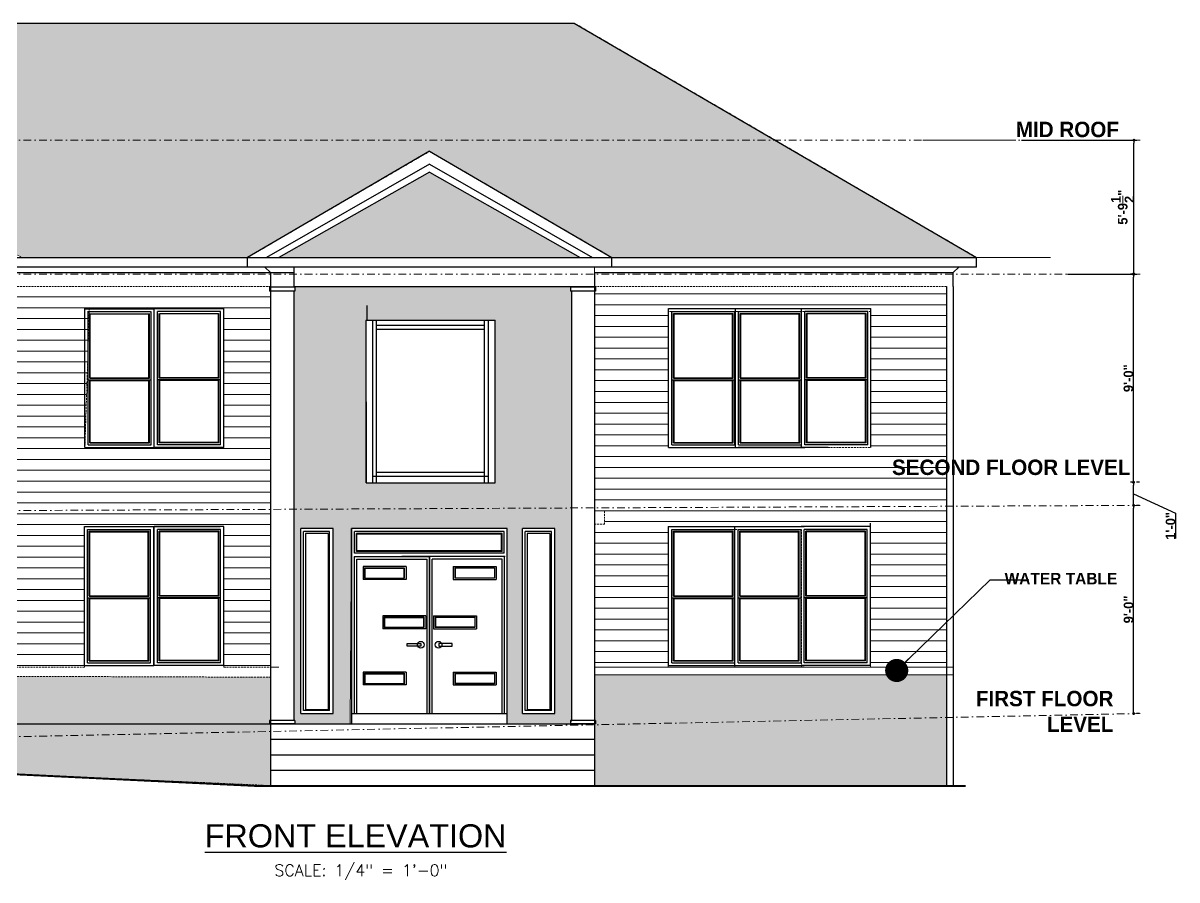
# Model space of a CAD drawing. Extents: x 4834 to 12794, y 1436 to 32221.
# Drawn here: x 7674 to 8272, y 2718 to 3163 of the extents above; entities that cross this region are included whole.
import ezdxf

# ---------------------------------------------------------------- set-up
doc = ezdxf.new("R2010")
doc.units = 0
doc.header["$LTSCALE"] = 8
doc.header["$MEASUREMENT"] = 0
for name, pattern in [('DASHDOT', [1, 0.5, -0.25, 0, -0.25]), ('HIDDEN', [0.375, 0.25, -0.125]), ('HIDDEN2', [0.1875, 0.125, -0.0625])]:
    doc.linetypes.add(name, pattern=pattern)
doc.layers.get('0').update_dxf_attribs({"lineweight": 9})
doc.layers.get('DefPoints').update_dxf_attribs({"color": 17})
for name, color, linetype in [('A-WALLS.', 7, 'Continuous'), ('WALLELEV1-2', 7, 'Continuous'), ('WINDOWS', 2, 'Continuous')]:
    doc.layers.add(name, color=color, linetype=linetype)
for name, color, linetype, lineweight in [('DIM', 8, 'Continuous', 5), ('DIMENSION', 9, 'Continuous', 9), ('hatch', 8, 'Continuous', 13), ('pillar', 254, 'Continuous', 25), ('railing', 23, 'Continuous', 15)]:
    doc.layers.add(name, color=color, linetype=linetype, lineweight=lineweight)
doc.layers.add('ELEVATION', color=7, linetype='Continuous', lineweight=25, true_color=0xdda54b)
doc.layers.add('level', color=7, linetype='HIDDEN', lineweight=15, true_color=0x987172)
doc.layers.add('FT-Text', color=7, linetype='Continuous', true_color=0x4f4527)
doc.layers.add('No Plot', color=33, linetype='HIDDEN2', lineweight=18, plot=False)
doc.styles.add('1-4TXT', font='cityb___.ttf', dxfattribs={"height": 5})
doc.styles.add('DIM60', font='romans.shx', dxfattribs={"height": 6})
doc.styles.add('TITLE', font='arial.ttf', dxfattribs={"height": 12})
doc.dimstyles.new('1-4SCALE', dxfattribs={"dimscale": 0.5, "dimtxt": 5, "dimasz": 3, "dimexe": 3, "dimexo": 6, "dimgap": 0.0625, "dimtad": 1, "dimdec": 3, "dimrnd": 0.125, "dimzin": 3, "dimdsep": 46, "dimlunit": 4, "dimtxsty": '1-4TXT', "dimblk1": 'DOT', "dimblk2": 'DOT', "dimsah": 1, "dimcen": 2, "dimadec": 0, "dimazin": 0, "dimtfac": 1, "dimtdec": 3, "dimtofl": 0, "dimtmove": 0, "dimatfit": 3, "dimldrblk": 'DOT', "dimfxl": 1, "dimtolj": 1, "dimtzin": 0, "dimarcsym": 0})
pattern_1 = [(228.0127875, (-34.8961, -184.93805), (-80, -90), [1.34536, -133.19088]), (184.969741, (-35.79613, -185.93805), (120, 10), [2.30868, -228.559248]), (132.510447, (-38.09613, -186.13805), (100, -110), [1.62788, -161.160326]), (267.273689, (-41.99613, -188.63805), (10, 200), [2.10238, -208.13558]), (292.833654, (-42.09613, -190.73805), (-50, 120), [2.06155, -204.093731]), (357.273689, (-41.29613, -192.63805), (-200, 10), [2.10238, -208.13558]), (37.6942405, (-39.19613, -192.73805), (-130, -100), [2.78029, -275.248485]), (72.2553284, (-36.99613, -191.03805), (70, 220), [2.62488, -259.863215]), (121.4295656, (-36.19613, -188.53805), (-80, 130), [2.1095, -208.840731]), (175.236358, (-37.2961, -186.73805), (110, -10), [2.40832, -118.007626]), (222.397438, (-39.69613, -186.53805), (-120, -110), [3.11448, -308.33375]), (138.814075, (-32.0961, -188.7381), (-70, 60), [1.06301, -105.238448]), (171.4692344, (-32.89613, -188.03805), (130, -20), [2.02237, -200.215114]), (225, (-34.896, -187.738), (-1e-15, -10), [1.41421, -12.727926]), (203.19859, (-35.5961, -186.538), (50, 20), [0.76158, -75.396151]), (291.80141, (-36.2961, -186.838), (-10, 30), [1.07703, -52.774618]), (30.963757, (-35.8961, -187.838), (30, 20), [1.74929, -56.560229]), (161.56505, (-34.396, -186.938), (20, -10), [1.26491, -30.357867]), (16.38954, (-42.09613, -186.83805), (100, 30), [1.772, -175.428451]), (70.346176, (-40.3961, -186.33805), (-40, -110), [1.48661, -147.174077]), (293.19859, (-34.3961, -184.938), (-20, 50), [1.52315, -74.634581]), (343.61046, (-33.79613, -186.33805), (-100, 30), [1.772, -175.428451]), (339.443955, (-42.0961, -193.038), (-50, 20), [1.7088, -83.731237]), (294.775141, (-40.4961, -193.63805), (-50, 110), [1.43178, -141.746431]), (66.80141, (-34.2961, -194.938), (20, 50), [1.52315, -74.634581]), (17.354025, (-33.69613, -193.53805), (-130, -40), [1.67631, -165.954236]), (69.443955, (-39.1961, -194.938), (-20, -50), [0.8544, -84.585637]), (101.309932, (-34.8961, -194.938), (-10, 40), [0.5099, -50.480295]), (165.963757, (-34.9961, -194.438), (30, -10), [2.06155, -39.169506]), (186.009006, (-36.99613, -193.93805), (100, 10), [1.9105, -189.139232]), (303.690068, (-35.896, -188.738), (-10, 20), [1.44222, -34.613293]), (353.1572266, (-35.09613, -189.93805), (170, -20), [2.51794, -249.275626]), (60.945396, (-32.5961, -190.2381), (-40, -70), [1.02956, -101.926741]), (90, (-32.096, -189.338), (-10, 10), [0.6, -9.4]), (120.256437, (-37.1961, -193.63805), (40, -70), [1.38924, -137.5352]), (48.0127875, (-37.8961, -192.43805), (80, 90), [2.69072, -131.84552]), (0, (-36.096, -190.438), (10, 10), [2.6, -7.4]), (325.3048465, (-33.49613, -190.43805), (100, -70), [1.58114, -156.532743]), (254.054604, (-32.1961, -191.338), (-10, -40), [1.45602, -71.345079]), (207.6459754, (-32.59613, -192.73805), (-190, -100), [2.37065, -234.694742]), (175.4260787, (-34.69613, -193.83805), (-130, 10), [2.50799, -248.290734])]

# ---------------------------------------------------------------- blocks, each defined once
blk = doc.blocks.new('pi')
at = {"layer": 'pillar'}
for points in [[(-3633.85, 426.07), (-3646.85, 426.07)], [(-3646.85, 426.07), (-3646.85, 424.07)], [(-3633.85, 426.07), (-3633.85, 424.07)], [(-3633.85, 424.07), (-3646.85, 424.07)], [(-3634.96, 424.07), (-3646.85, 424.07)], [(-3646.35, 424.07), (-3646.35, 201.22)], [(-3634.35, 424.07), (-3634.35, 201.22)], [(-3634.35, 201.22), (-3646.85, 201.22)], [(-3633.85, 201.22), (-3646.85, 201.22)], [(-3646.85, 201.22), (-3646.85, 199.44)], [(-3633.85, 199.44), (-3646.85, 199.44)], [(-3633.85, 201.22), (-3633.85, 199.44)]]:
    blk.add_lwpolyline(points, dxfattribs=at)
blk = doc.blocks.new('_Dot')
at = {"color": 0, "linetype": 'ByBlock', "lineweight": -2}
blk.add_line((-0.5, 0), (-1, 0), dxfattribs=at)
at = {"color": 0, "linetype": 'ByBlock', "lineweight": 0, "const_width": 0.5}
blk.add_lwpolyline([(-0.25, 0, 1), (0.25, 0, 1)], format="xyb", close=True, dxfattribs=at)
blk = doc.blocks.new('*D549')
at = {"layer": 'DefPoints', "color": 0, "linetype": 'ByBlock', "transparency": 16777216}
for p in [(8249.83, 2912.84), (8249.83, 2912.84), (8249.83, 2804.84)]:
    blk.add_point(p, dxfattribs=at)
at = {"layer": 'DIMENSION', "color": 0, "linetype": 'ByBlock', "lineweight": -2, "transparency": 16777216}
for p, q in [((8249.83, 2806.34), (8249.83, 2911.34)), ((8252.83, 2912.84), (8251.33, 2912.84)), ((8252.83, 2804.84), (8251.33, 2804.84))]:
    blk.add_line(p, q, dxfattribs=at)
at = {"layer": 'DIMENSION', "color": 0, "linetype": 'ByBlock', "lineweight": -2, "transparency": 16777216, "xscale": 1.5, "yscale": 1.5, "zscale": 1.5}
for p, rotation in [((8249.83, 2912.84), 90), ((8249.83, 2804.84), 270)]:
    blk.add_blockref('_Dot', p, dxfattribs=dict(at, rotation=rotation))
at = {"layer": 'DIMENSION', "color": 0, "linetype": 'ByBlock', "transparency": 16777216, "insert": (8247.25, 2858.84), "char_height": 5, "attachment_point": 5, "rotation": 90, "style": '1-4TXT'}
blk.add_mtext('\\A1;9\'-0"', dxfattribs=at)
blk = doc.blocks.new('*D550')
at = {"layer": 'DefPoints', "color": 0, "linetype": 'ByBlock', "transparency": 16777216}
for p in [(8249.83, 2924.84), (8249.83, 2924.84), (8249.83, 2912.84)]:
    blk.add_point(p, dxfattribs=at)
at = {"layer": 'DIMENSION', "color": 0, "linetype": 'ByBlock', "lineweight": -2, "transparency": 16777216}
for p, q in [((8249.83, 2914.34), (8249.83, 2923.34)), ((8252.83, 2924.84), (8251.33, 2924.84)), ((8249.83, 2918.84), (8271.6, 2908.78)), ((8252.83, 2912.84), (8251.33, 2912.84)), ((8271.6, 2908.78), (8271.6, 2895.61))]:
    blk.add_line(p, q, dxfattribs=at)
at = {"layer": 'DIMENSION', "color": 0, "linetype": 'ByBlock', "lineweight": -2, "transparency": 16777216, "xscale": 1.5, "yscale": 1.5, "zscale": 1.5}
for p, rotation in [((8249.83, 2924.84), 90), ((8249.83, 2912.84), 270)]:
    blk.add_blockref('_Dot', p, dxfattribs=dict(at, rotation=rotation))
at = {"layer": 'DIMENSION', "color": 0, "linetype": 'ByBlock', "transparency": 16777216, "insert": (8269.02, 2902.19), "char_height": 5, "attachment_point": 5, "rotation": 90, "style": '1-4TXT'}
blk.add_mtext('\\A1;1\'-0"', dxfattribs=at)
blk = doc.blocks.new('*D551')
at = {"layer": 'DefPoints', "color": 0, "linetype": 'ByBlock', "transparency": 16777216}
for p in [(8249.75, 3032.84), (8253.26, 3032.84), (8253.26, 2924.84)]:
    blk.add_point(p, dxfattribs=at)
at = {"layer": 'DIMENSION', "color": 0, "linetype": 'ByBlock', "lineweight": -2, "transparency": 16777216}
for p, q in [((8250.26, 3032.84), (8248.25, 3032.84)), ((8249.75, 2926.34), (8249.75, 3031.34)), ((8250.26, 2924.84), (8248.25, 2924.84))]:
    blk.add_line(p, q, dxfattribs=at)
at = {"layer": 'DIMENSION', "color": 0, "linetype": 'ByBlock', "lineweight": -2, "transparency": 16777216, "xscale": 1.5, "yscale": 1.5, "zscale": 1.5}
for p, rotation in [((8249.75, 3032.84), 90), ((8249.75, 2924.84), 270)]:
    blk.add_blockref('_Dot', p, dxfattribs=dict(at, rotation=rotation))
at = {"layer": 'DIMENSION', "color": 0, "linetype": 'ByBlock', "transparency": 16777216, "insert": (8247.17, 2978.84), "char_height": 5, "attachment_point": 5, "rotation": 90, "style": '1-4TXT'}
blk.add_mtext('\\A1;9\'-0"', dxfattribs=at)
blk = doc.blocks.new('*D552')
at = {"layer": 'DefPoints', "color": 0, "linetype": 'ByBlock', "transparency": 16777216}
for p in [(8188.78, 3102.31), (8250.02, 3102.31), (8212.51, 3032.84)]:
    blk.add_point(p, dxfattribs=at)
at = {"layer": 'DIMENSION', "color": 0, "linetype": 'ByBlock', "lineweight": -2, "transparency": 16777216}
for p, q in [((8191.78, 3102.31), (8251.52, 3102.31)), ((8250.02, 3034.34), (8250.02, 3100.81)), ((8215.51, 3032.84), (8251.52, 3032.84))]:
    blk.add_line(p, q, dxfattribs=at)
at = {"layer": 'DIMENSION', "color": 0, "linetype": 'ByBlock', "lineweight": -2, "transparency": 16777216, "xscale": 1.5, "yscale": 1.5, "zscale": 1.5}
for p, rotation in [((8250.02, 3102.31), 90), ((8250.02, 3032.84), 270)]:
    blk.add_blockref('_Dot', p, dxfattribs=dict(at, rotation=rotation))
at = {"layer": 'DIMENSION', "color": 0, "linetype": 'ByBlock', "transparency": 16777216, "insert": (8244.17, 3067.58), "char_height": 5, "attachment_point": 5, "rotation": 90, "style": '1-4TXT'}
blk.add_mtext('\\A1;5\'-9{\\H1x;\\S1/2;}"', dxfattribs=at)

msp = doc.modelspace()

# ---------------------------------------------------------------- hatches: boundary and pattern name
at = {"layer": 'hatch', "linetype": 'ByBlock'}
h = msp.add_hatch(dxfattribs=at)
h.set_pattern_fill('AR-RSHKE', color=36, scale=0.65, style=0)
h.set_pattern_definition([(0, (-17838.578, 2403.827), (16.575, 7.8), [3.9, -3.25, 4.55, -1.95, 5.85, -2.6]), (0, (-17834.678, 2404.152), (16.575, 7.8), [3.25, -12.35, 2.6, -3.9]), (0, (-17826.878, 2403.34), (16.575, 7.8), [1.95, -20.15]), (90, (-17838.578, 2403.827), (-5.525, 7.8), [7.475, -23.725]), (90, (-17834.678, 2403.827), (-5.525, 7.8), [7.3125, -23.8875]), (90, (-17831.428, 2403.827), (-5.525, 7.8), [6.825, -24.375]), (90, (-17826.878, 2403.3397), (-5.525, 7.8), [7.475, -23.725]), (90, (-17824.928, 2403.3397), (-5.525, 7.8), [7.475, -23.725]), (90, (-17819.078, 2403.827), (-5.525, 7.8), [7.15, -24.05])])
h.paths.add_polyline_path([(8168.30967, 3041.50404), (7979.19978, 3041.50404), (7884.75473, 3096.59698), (7790.30969, 3041.50404), (7673.19804, 3041.50404), (7527.75386, 3126.32371), (7590.80381, 3163.12562), (7959.7028, 3163.12562)])
h = msp.add_hatch(dxfattribs=at)
h.set_pattern_fill('GRAVEL', color=1, scale=10, style=0)
h.set_pattern_definition(pattern_1)
h.paths.add_polyline_path([(7962.91837, 3041.50404), (7884.75473, 3085.74271), (7806.5911, 3041.50404)])
h = msp.add_hatch(dxfattribs=at)
h.set_pattern_fill('ANSI31', color=256, scale=45, angle=315, style=0)
h.set_pattern_definition([(0, (-11694.4387, 135.407), (1e-15, 5.625), [])])
h.paths.add_polyline_path([(7706.017, 2942.90362), (7778.017, 2942.90362), (7777.97794, 3014.93917), (7708.32622, 3014.93917)], flags=16)
h.paths.add_polyline_path([(7802.30969, 2828.84112), (7802.30969, 2899.01988), (7802.30969, 2900.59563), (7802.30969, 2903.98401), (7802.30969, 2905.97772), (7802.30969, 3026.3974), (7670.30967, 3026.3974), (7670.30967, 2828.84112), (7705.78088, 2828.84112), (7705.75833, 2901.83609), (7777.97794, 2901.87163), (7778.017, 2828.84112)])
h = msp.add_hatch(dxfattribs=at)
h.set_pattern_fill('GRAVEL', color=1, scale=10, style=0)
h.set_pattern_definition(pattern_1)
h.paths.add_polyline_path([(7851.79501, 2924.60593), (7918.70301, 2924.60593), (7918.70301, 3008.83873), (7851.6688, 3008.83873)], flags=16)
h.paths.add_polyline_path([(7949.69758, 2804.84112), (7933.01967, 2804.84112), (7933.01967, 2900.80502), (7949.69758, 2900.80502)], flags=16)
h.paths.add_polyline_path([(7834.68516, 2900.80502), (7818.00725, 2900.80502), (7818.00725, 2804.84112), (7834.68516, 2804.84112)], flags=16)
h.paths.add_polyline_path([(7957.80997, 2799.44805), (7925.02142, 2799.44805), (7925.02142, 2900.87667), (7844.33835, 2900.87667), (7843.54243, 2799.44805), (7814.80969, 2799.44805), (7814.80969, 2801.22531), (7814.30969, 2801.22531), (7814.30969, 3024.08253), (7814.80969, 3024.08253), (7814.80969, 3026.3974), (7957.80997, 3026.3974), (7957.80997, 3024.08253), (7958.30997, 3024.08253), (7958.30997, 2801.22531)])
h = msp.add_hatch(dxfattribs=at)
h.set_pattern_fill('ANSI31', color=256, scale=45, angle=315, style=0)
h.set_pattern_definition([(0, (-42.096, -194.938), (1e-15, 5.625), [])])
h.paths.add_polyline_path([(8008.73107, 2942.90362), (8113.65206, 2942.90362), (8113.65206, 3013.49515), (8008.73107, 3013.49515)], flags=16)
h.paths.add_polyline_path([(7970.22232, 2828.84305), (8008.53993, 2828.84112), (8008.53993, 2901.80054), (8113.36081, 2901.83609), (8113.36081, 2828.84112), (8152.75517, 2828.84112), (8152.75517, 3026.3974), (7970.30997, 3026.3974), (7970.30997, 2909.97772), (7975.52419, 2909.97772), (7975.52419, 2903.01988), (7970.30997, 2903.01988)])
h = msp.add_hatch(dxfattribs=at)
h.set_pattern_fill('GRAVEL', color=1, scale=10, style=0)
h.set_pattern_definition(pattern_1)
h.paths.add_polyline_path([(7970.30997, 2767.29107), (8152.75517, 2767.29107), (8152.75517, 2824.84112), (7970.30997, 2824.84112)])
h = msp.add_hatch(dxfattribs=at)
h.set_pattern_fill('GRAVEL', color=1, scale=10, style=0)
h.set_pattern_definition([(228.0127875, (-2827.4226, -184.93805), (-80, -90), [1.34536, -133.1908805]), (184.9697407, (-2828.3226, -185.93805), (120, 10), [2.30868, -228.559248]), (132.510447, (-2830.6226, -186.13805), (100, -110), [1.62788, -161.160326]), (267.273689, (-2834.5226, -188.63805), (10, 200), [2.10238, -208.13558]), (292.833654, (-2834.6226, -190.73805), (-50, 120), [2.06155, -204.093731]), (357.273689, (-2833.8226, -192.63805), (-200, 10), [2.10238, -208.13558]), (37.6942405, (-2831.7226, -192.73805), (-130, -100), [2.78029, -275.2484855]), (72.2553284, (-2829.5226, -191.03805), (70, 220), [2.62488, -259.863215]), (121.4295656, (-2828.7226, -188.53805), (-80, 130), [2.1095, -208.840731]), (175.236358, (-2829.8226, -186.73805), (110, -10), [2.40832, -118.007626]), (222.3974378, (-2832.2226, -186.53805), (-120, -110), [3.11448, -308.33375]), (138.814075, (-2824.6226, -188.7381), (-70, 60), [1.06301, -105.238448]), (171.4692344, (-2825.4226, -188.03805), (130, -20), [2.02237, -200.215114]), (225, (-2827.4226, -187.738), (-1e-15, -10), [1.41421, -12.727926]), (203.19859, (-2828.1226, -186.538), (50, 20), [0.76158, -75.396151]), (291.80141, (-2828.8226, -186.838), (-10, 30), [1.07703, -52.774618]), (30.963757, (-2828.4226, -187.838), (30, 20), [1.74929, -56.560229]), (161.56505, (-2826.9226, -186.938), (20, -10), [1.26491, -30.357867]), (16.3895403, (-2834.6226, -186.83805), (100, 30), [1.772, -175.4284515]), (70.346176, (-2832.9226, -186.33805), (-40, -110), [1.48661, -147.1740775]), (293.19859, (-2826.9226, -184.938), (-20, 50), [1.52315, -74.634581]), (343.6104597, (-2826.3226, -186.33805), (-100, 30), [1.772, -175.4284515]), (339.443955, (-2834.6226, -193.038), (-50, 20), [1.7088, -83.7312375]), (294.7751406, (-2833.0226, -193.63805), (-50, 110), [1.43178, -141.746431]), (66.80141, (-2826.8226, -194.938), (20, 50), [1.52315, -74.634581]), (17.3540246, (-2826.2226, -193.53805), (-130, -40), [1.67631, -165.954236]), (69.443955, (-2831.7226, -194.938), (-20, -50), [0.8544, -84.5856375]), (101.309932, (-2827.4226, -194.938), (-10, 40), [0.5099, -50.480295]), (165.963757, (-2827.5226, -194.438), (30, -10), [2.06155, -39.169506]), (186.009006, (-2829.5226, -193.93805), (100, 10), [1.9105, -189.139232]), (303.690068, (-2828.4226, -188.738), (-10, 20), [1.44222, -34.613293]), (353.1572266, (-2827.6226, -189.93805), (170, -20), [2.51794, -249.275626]), (60.945396, (-2825.1226, -190.2381), (-40, -70), [1.02956, -101.926741]), (90, (-2824.623, -189.338), (-10, 10), [0.6, -9.4]), (120.256437, (-2829.7226, -193.63805), (40, -70), [1.38924, -137.5352]), (48.0127875, (-2830.4226, -192.43805), (80, 90), [2.69072, -131.8455205]), (0, (-2828.623, -190.438), (10, 10), [2.6, -7.4]), (325.3048465, (-2826.0226, -190.43805), (100, -70), [1.58114, -156.532743]), (254.054604, (-2824.7226, -191.338), (-10, -40), [1.45602, -71.345079]), (207.6459754, (-2825.1226, -192.73805), (-190, -100), [2.37065, -234.694742]), (175.4260787, (-2827.2226, -193.83805), (-130, 10), [2.50799, -248.290734])])
h.paths.add_polyline_path([(7802.30969, 2823.6734), (7670.30967, 2824.13468), (7670.30967, 2781.44805), (7666.75517, 2773.44805), (7802.30969, 2767.44805), (7802.30969, 2799.44805), (7802.30969, 2800.25602), (7802.30969, 2801.22531), (7802.30969, 2802.69032), (7802.30969, 2804.84112)])

# ---------------------------------------------------------------- linework, layer by layer
at = {"layer": 'DIM'}
for p, q in [((7959.7028, 3163.12562), (7590.80381, 3163.12562)), ((7959.7028, 3163.12562), (8168.30967, 3041.50404)), ((8188.78235, 3102.31483), (8140.506, 3102.31483)), ((8168.30967, 3041.50404), (8206.79523, 3041.50404)), ((7970.30997, 3026.3974), (7970.30997, 3036.50552)), ((8156.30967, 2824.84112), (7970.30997, 2824.84112))]:
    msp.add_line(p, q, dxfattribs=at)
for points in [[(7962.91837, 3041.50404), (7884.75473, 3085.74271), (7806.5911, 3041.50404), (7962.91837, 3041.50404)], [(7957.80997, 2799.44805), (7925.02142, 2799.44805), (7925.02142, 2900.87667), (7844.33835, 2900.87667), (7843.54243, 2799.44805), (7814.80969, 2799.44805), (7814.80969, 2801.22531), (7814.30969, 2801.22531), (7814.30969, 3024.08253), (7814.80969, 3024.08253), (7814.80969, 3026.3974), (7814.80969, 3026.3974), (7957.80997, 3026.3974), (7957.80997, 3024.08253), (7958.30997, 3024.08253), (7958.30997, 2801.22531)], [(7834.68516, 2900.80502), (7818.00725, 2900.80502), (7818.00725, 2804.84112), (7834.68516, 2804.84112)], [(7949.69758, 2804.84112), (7933.01967, 2804.84112), (7933.01967, 2900.80502), (7949.69758, 2900.80502)]]:
    msp.add_lwpolyline(points, close=True, dxfattribs=at)
at = {"layer": 'ELEVATION'}
for p, q in [((7590.80381, 3163.12562), (7959.7028, 3163.12562)), ((7959.7028, 3163.12562), (8168.30967, 3041.50404)), ((7884.75473, 3096.59698), (7790.30969, 3041.50404)), ((7884.75473, 3096.59698), (7979.19978, 3041.50404)), ((7884.75473, 3089.97981), (7800.23545, 3041.50404)), ((7884.75473, 3089.97981), (7969.27402, 3041.50404)), ((7884.75473, 3085.74271), (7806.5911, 3041.50404)), ((7884.75473, 3085.74271), (7962.91837, 3041.50404)), ((7814.5616, 3026.3974), (7970.30997, 3026.3974)), ((8156.30967, 3026.3974), (8156.30967, 2767.29107)), ((7925.02142, 2900.87667), (7844.33835, 2900.87667)), ((7844.33835, 2900.87667), (7844.33835, 2799.44805)), ((7925.02142, 2799.44805), (7925.02142, 2900.87667))]:
    msp.add_line(p, q, dxfattribs=at)
at = {"layer": 'ELEVATION', "color": 6}
for p, q in [((7852.30131, 3016.59971), (7852.30131, 3008.97471)), ((7802.30969, 2799.44805), (7802.30969, 2767.44805))]:
    msp.add_line(p, q, dxfattribs=at)
at = {"layer": 'ELEVATION', "linetype": 'ByBlock'}
for p, q in [((7844.33835, 2804.84112), (7925.02142, 2804.84112)), ((7970.30997, 2799.44805), (7970.30997, 2767.29107))]:
    msp.add_line(p, q, dxfattribs=at)
at = {"layer": 'ELEVATION'}
for points in [[(7647.98479, 3041.50404), (7979.19978, 3041.50404)], [(7790.30969, 3036.50552), (7790.30969, 3041.50404)], [(7790.30969, 3036.50552), (7790.30969, 3041.50404)], [(8168.30967, 3036.50552), (7979.19978, 3036.50552), (7979.19978, 3041.50404), (8168.30967, 3041.50404)], [(7979.19978, 3036.50552), (7979.19978, 3041.50404)], [(8168.30967, 3036.50552), (8168.30967, 3041.50404)], [(7979.19978, 3036.50552), (7647.98479, 3036.50552)], [(7647.98479, 3033.72856), (7814.5616, 3033.72856)], [(7802.30969, 3033.72856), (7799.34122, 3036.50552)], [(7802.30969, 3033.72856), (7799.34122, 3036.50552)], [(7802.30969, 3033.72856), (7802.30969, 2905.97772)], [(7814.5616, 3026.3974), (7814.5616, 3036.50552)], [(7970.30997, 3033.72856), (7970.30997, 2909.97772)], [(7970.30997, 3033.72856), (8156.30967, 3033.72856)], [(8156.30967, 3033.72856), (8159.27814, 3036.50552)], [(8156.30967, 3026.3974), (8156.30967, 3033.72856)], [(7970.30997, 3026.3974), (7970.30997, 2909.97772)], [(8152.75517, 3026.3974), (8152.75517, 2767.29107)], [(7705.75833, 3014.90362), (7741.75833, 3014.90362)], [(7706.017, 2942.90362), (7706.017, 3014.93917)], [(7742.017, 2942.90362), (7742.017, 3014.93917)], [(7742.017, 2942.90362), (7742.017, 3014.93917)], [(7778.017, 3014.90362), (7742.017, 3014.90362)], [(7778.017, 2942.90362), (7778.017, 3014.93917)], [(8008.73107, 2942.90362), (8008.73107, 3014.93917)], [(8043.31823, 2942.90362), (8043.31823, 3014.93917)], [(8077.65206, 2942.90362), (8077.65206, 3014.93917)], [(8077.65206, 2942.90362), (8077.65206, 3014.93917)], [(8113.65206, 2942.90362), (8113.65206, 3014.93917)], [(7851.79501, 3008.93917), (7887.79501, 3008.93917)], [(7706.017, 2942.90362), (7742.017, 2942.90362)], [(7778.017, 2942.90362), (7742.017, 2942.90362)], [(8008.73107, 2942.90362), (8044.73107, 2942.90362)], [(8043.31823, 2942.90362), (8079.31823, 2942.90362)], [(8091.42613, 2942.90362), (8044.73107, 2942.90362)], [(7970.30997, 2903.69391), (7970.30997, 2832.84112)], [(7970.30997, 2903.01988), (7970.30997, 2799.44805)], [(8113.36081, 2829.80054), (8113.39988, 2903.53759)], [(8156.30967, 2907.02507), (8156.30967, 2792.84112)], [(7705.75833, 2829.80054), (7705.75833, 2901.83609)], [(7705.75833, 2901.83609), (7741.75833, 2901.83609)], [(7741.75833, 2829.80054), (7741.75833, 2901.83609)], [(7778.017, 2901.83609), (7742.017, 2901.83609)], [(7742.017, 2829.80054), (7742.017, 2901.83609)], [(7778.017, 2829.80054), (7778.017, 2901.83609)], [(7802.30969, 2899.01988), (7802.30969, 2799.44805)], [(8008.73107, 2829.80054), (8008.73107, 2901.83609)], [(8043.02699, 2829.80054), (8043.02699, 2901.83609)], [(7705.75833, 2829.80054), (7741.75833, 2829.80054)], [(7778.017, 2829.80054), (7742.017, 2829.80054)], [(7970.30997, 2828.84112), (7970.30997, 2799.44805)], [(8008.73107, 2829.80054), (8044.73107, 2829.80054)], [(8043.02699, 2829.80054), (8079.02699, 2829.80054)], [(8113.36081, 2829.80054), (8077.36081, 2829.80054)], [(7666.75517, 2799.44805), (7843.54243, 2799.44805)], [(7674.71449, 2799.44805), (7843.54243, 2799.44805)], [(7826.49862, 2799.44805), (7970.30997, 2799.44805)]]:
    msp.add_lwpolyline(points, dxfattribs=at)
at = {"layer": 'ELEVATION', "color": 6}
for points in [[(7740.24539, 3014.93917), (7776.24539, 3014.93917)], [(7777.97794, 3014.93917), (7774.57921, 3014.93917)], [(7851.98614, 3008.97471), (7887.98614, 3008.97471)], [(8156.30967, 2907.02507), (8156.30967, 2767.29107)], [(7705.94947, 2901.87163), (7741.94947, 2901.87163)], [(7740.24539, 2901.87163), (7776.24539, 2901.87163)], [(7777.97794, 2901.87163), (7774.57921, 2901.87163)], [(8008.73107, 2901.83609), (8044.73107, 2901.83609)], [(8043.02699, 2901.83609), (8079.02699, 2901.83609)], [(8113.36081, 2901.83609), (8077.36081, 2901.83609)], [(7802.30969, 2791.44805), (7970.30997, 2791.44805)], [(7802.30969, 2783.44805), (7970.30997, 2783.44805)], [(7802.30969, 2775.44805), (7970.30997, 2775.44805)], [(7790.53884, 2767.44805), (7944.83245, 2767.44805)]]:
    msp.add_lwpolyline(points, dxfattribs=at)
at = {"layer": 'ELEVATION', "color": 6, "linetype": 'ByBlock', "const_width": 1}
msp.add_lwpolyline([(7666.75517, 2773.44805), (7794.06722, 2767.29107), (8162.69839, 2767.29107)], dxfattribs=at)
at = {"layer": 'level', "linetype": 'DASHDOT'}
for p, q in [((8253.2648, 3102.31483), (7379.82965, 3102.31483)), ((8253.2648, 3032.84112), (7379.82965, 3032.84112)), ((8253.2648, 2912.84112), (7379.82965, 2908.84112)), ((8253.2648, 2804.84112), (7379.82965, 2786.84112))]:
    msp.add_line(p, q, dxfattribs=at)
at = {"layer": 'No Plot'}
for points in [[(8168.30967, 3041.50404), (7979.19978, 3041.50404), (7884.75473, 3096.59698), (7790.30969, 3041.50404), (7673.19804, 3041.50404), (7527.75386, 3126.32371), (7590.80381, 3163.12562), (7959.7028, 3163.12562)], [(7802.30969, 2828.84112), (7802.30969, 2899.01988), (7802.30969, 2900.59563), (7802.30969, 2903.98401), (7802.30969, 2905.97772), (7802.30969, 3026.3974), (7670.30967, 3026.3974), (7670.30967, 2828.84112), (7705.78088, 2828.84112), (7705.75833, 2901.83609), (7777.97794, 2901.87163), (7778.017, 2828.84112), (7802.30969, 2828.84112)], [(7970.22232, 2828.84305), (8008.53993, 2828.84112), (8008.53993, 2901.80054), (8113.36081, 2901.83609), (8113.36081, 2828.84112), (8152.75517, 2828.84112), (8152.75517, 3026.3974), (7970.30997, 3026.3974), (7970.30997, 2909.97772), (7975.52419, 2909.97772), (7975.52419, 2903.01988), (7970.30997, 2903.01988)], [(7706.017, 2942.90362), (7778.017, 2942.90362), (7777.97794, 3014.93917), (7708.32622, 3014.93917)], [(8008.73107, 2942.90362), (8113.65206, 2942.90362), (8113.65206, 3013.49515), (8008.73107, 3013.49515)], [(8077.65206, 2942.90362), (8043.31823, 2942.90362), (8043.31823, 3013.49515), (8077.65206, 3013.49515)], [(8077.67468, 2828.84112), (8043.0649, 2828.84112), (8043.0649, 2900.39207), (8077.67468, 2900.39207)], [(7970.30997, 2767.29107), (8152.75517, 2767.29107), (8152.75517, 2824.84112), (7970.30997, 2824.84112)], [(7802.30969, 2823.6734), (7670.30967, 2824.13468), (7670.30967, 2781.44805), (7666.75517, 2773.44805), (7802.30969, 2767.44805), (7802.30969, 2799.44805), (7802.30969, 2800.25602), (7802.30969, 2801.22531), (7802.30969, 2802.69032), (7802.30969, 2804.84112), (7802.30969, 2823.6734)]]:
    msp.add_lwpolyline(points, close=True, dxfattribs=at)
at = {"layer": 'railing'}
for points in [[(7802.30969, 2835.8817), (7802.30969, 2831.5138)], [(7802.30969, 2828.84112), (7806.52262, 2828.84112)], [(7970.22232, 2828.84305), (8156.30967, 2828.84112)], [(8152.3106, 2824.92713), (8156.30967, 2824.84112)]]:
    msp.add_lwpolyline(points, dxfattribs=at)
at = {"layer": 'WINDOWS'}
for p, q in [((7740.35083, 2944.23656), (7740.35083, 3013.49515)), ((7743.68318, 2944.23656), (7743.68318, 3013.49515)), ((8008.73107, 3014.93917), (8113.65206, 3014.93917)), ((8043.0649, 2944.23656), (8043.0649, 3013.49515)), ((8077.65206, 2944.23656), (8077.65206, 3013.49515)), ((8079.31823, 2944.23656), (8079.31823, 3013.49515)), ((7851.79501, 3008.83892), (7918.70301, 3008.93917)), ((7851.79501, 2924.60593), (7851.79501, 3008.83892)), ((7855.27167, 2924.60593), (7855.27167, 3008.7635)), ((7857.27167, 2924.60593), (7857.27167, 3008.7635)), ((7857.27167, 3006.29102), (7913.22635, 3006.29102)), ((7857.27167, 3004.27644), (7913.22635, 3004.27644)), ((7913.22635, 2924.60593), (7913.22635, 3008.93096)), ((7915.22635, 2924.60593), (7915.22635, 3008.93396)), ((7918.70301, 2924.60593), (7918.70301, 3008.93917)), ((7855.27167, 2928.08259), (7915.22635, 2928.08259)), ((7857.27167, 2930.08259), (7913.22635, 2930.08259)), ((7851.79501, 2924.60593), (7918.70301, 2924.60593)), ((7740.09216, 2831.13348), (7740.09216, 2900.39207)), ((7743.68318, 2831.13348), (7743.68318, 2900.39207)), ((8043.0649, 2831.13348), (8043.0649, 2900.39207)), ((8077.36081, 2831.13348), (8077.36081, 2900.39207)), ((8079.02699, 2831.13348), (8079.02699, 2900.39207))]:
    msp.add_line(p, q, dxfattribs=at)
for points in [[(7707.42451, 3013.45961), (7740.09216, 3013.45961)], [(7707.68318, 2944.23656), (7707.68318, 3013.49515)], [(7708.5718, 2978.82305), (7708.5718, 3012.49545)], [(7708.79396, 2979.04521), (7708.79396, 3012.16221)], [(7708.79396, 3012.16221), (7739.12897, 3012.16221)], [(7739.12897, 2979.04521), (7739.12897, 3012.16221)], [(7739.4622, 2978.82305), (7739.4622, 3012.49545)], [(7740.35083, 2944.23656), (7740.35083, 3013.49515)], [(7743.68318, 2944.23656), (7743.68318, 3013.49515)], [(7776.35083, 3013.45961), (7743.68318, 3013.45961)], [(7744.5718, 2978.82305), (7744.5718, 3012.49545)], [(7775.24005, 3012.16221), (7744.90504, 3012.16221)], [(7744.90504, 2979.04521), (7744.90504, 3012.16221)], [(7775.24005, 2979.04521), (7775.24005, 3012.16221)], [(7775.4622, 2978.82305), (7775.4622, 3012.49545)], [(7776.35083, 2944.23656), (7776.35083, 3013.49515)], [(8010.39724, 2944.23656), (8010.39724, 3013.49515)], [(8010.39724, 3013.49515), (8043.0649, 3013.49515)], [(8011.28587, 2978.82305), (8011.28587, 3012.49545)], [(8011.28587, 3012.49545), (8042.17627, 3012.49545)], [(8011.50802, 2979.04521), (8011.50802, 3012.16221)], [(8011.50802, 3012.16221), (8041.84304, 3012.16221)], [(8041.84304, 2979.04521), (8041.84304, 3012.16221)], [(8042.17627, 2978.82305), (8042.17627, 3012.49545)], [(8043.0649, 2944.23656), (8043.0649, 3013.49515)], [(8044.9844, 2944.23656), (8044.9844, 3013.49515)], [(8044.9844, 3013.49515), (8077.65206, 3013.49515)], [(8045.87303, 2978.82305), (8045.87303, 3012.49545)], [(8045.87303, 3012.49545), (8076.76343, 3012.49545)], [(8046.09518, 2979.04521), (8046.09518, 3012.16221)], [(8046.09518, 3012.16221), (8076.4302, 3012.16221)], [(8076.4302, 2979.04521), (8076.4302, 3012.16221)], [(8076.76343, 2978.82305), (8076.76343, 3012.49545)], [(8077.65206, 2944.23656), (8077.65206, 3013.49515)], [(8111.98588, 3013.49515), (8079.31823, 3013.49515)], [(8079.31823, 2944.23656), (8079.31823, 3013.49515)], [(8111.09726, 3012.49545), (8080.20685, 3012.49545)], [(8080.20685, 2978.82305), (8080.20685, 3012.49545)], [(8110.8751, 3012.16221), (8080.54009, 3012.16221)], [(8080.54009, 2979.04521), (8080.54009, 3012.16221)], [(8110.8751, 2979.04521), (8110.8751, 3012.16221)], [(8111.09726, 2978.82305), (8111.09726, 3012.49545)], [(8111.98588, 2944.23656), (8111.98588, 3013.49515)], [(7707.68318, 2977.93443), (7740.35083, 2977.93443)], [(7708.5718, 2978.82305), (7739.4622, 2978.82305)], [(7708.5718, 2945.34734), (7708.5718, 2977.93443)], [(7708.79396, 2979.04521), (7739.12897, 2979.04521)], [(7708.79396, 2945.45842), (7708.79396, 2977.60119)], [(7708.79396, 2977.60119), (7739.12897, 2977.60119)], [(7739.12897, 2945.45842), (7739.12897, 2977.60119)], [(7739.4622, 2945.34734), (7739.4622, 2977.93443)], [(7776.35083, 2977.93443), (7743.68318, 2977.93443)], [(7775.4622, 2978.82305), (7744.5718, 2978.82305)], [(7744.5718, 2945.34734), (7744.5718, 2977.93443)], [(7775.24005, 2979.04521), (7744.90504, 2979.04521)], [(7775.24005, 2977.60119), (7744.90504, 2977.60119)], [(7744.90504, 2945.45842), (7744.90504, 2977.60119)], [(7775.24005, 2945.45842), (7775.24005, 2977.60119)], [(7775.4622, 2945.34734), (7775.4622, 2977.93443)], [(8010.39724, 2977.93443), (8043.0649, 2977.93443)], [(8011.28587, 2978.82305), (8042.17627, 2978.82305)], [(8011.28587, 2945.34734), (8011.28587, 2977.93443)], [(8011.50802, 2979.04521), (8041.84304, 2979.04521)], [(8011.50802, 2945.45842), (8011.50802, 2977.60119)], [(8011.50802, 2977.60119), (8041.84304, 2977.60119)], [(8041.84304, 2945.45842), (8041.84304, 2977.60119)], [(8042.17627, 2945.34734), (8042.17627, 2977.93443)], [(8044.9844, 2977.93443), (8077.65206, 2977.93443)], [(8045.87303, 2978.82305), (8076.76343, 2978.82305)], [(8045.87303, 2945.34734), (8045.87303, 2977.93443)], [(8046.09518, 2979.04521), (8076.4302, 2979.04521)], [(8046.09518, 2945.45842), (8046.09518, 2977.60119)], [(8046.09518, 2977.60119), (8076.4302, 2977.60119)], [(8076.4302, 2945.45842), (8076.4302, 2977.60119)], [(8076.76343, 2945.34734), (8076.76343, 2977.93443)], [(8111.98588, 2977.93443), (8079.31823, 2977.93443)], [(8111.09726, 2978.82305), (8080.20685, 2978.82305)], [(8080.20685, 2945.34734), (8080.20685, 2977.93443)], [(8110.8751, 2979.04521), (8080.54009, 2979.04521)], [(8110.8751, 2977.60119), (8080.54009, 2977.60119)], [(8080.54009, 2945.45842), (8080.54009, 2977.60119)], [(8110.8751, 2945.45842), (8110.8751, 2977.60119)], [(8111.09726, 2945.34734), (8111.09726, 2977.93443)], [(7707.68318, 2944.23656), (7740.35083, 2944.23656)], [(7708.5718, 2945.34734), (7739.4622, 2945.34734)], [(7708.79396, 2945.45842), (7739.12897, 2945.45842)], [(7776.35083, 2944.23656), (7743.68318, 2944.23656)], [(7775.4622, 2945.34734), (7744.5718, 2945.34734)], [(7775.24005, 2945.45842), (7744.90504, 2945.45842)], [(8010.39724, 2944.23656), (8043.0649, 2944.23656)], [(8011.28587, 2945.34734), (8042.17627, 2945.34734)], [(8011.50802, 2945.45842), (8041.84304, 2945.45842)], [(8044.9844, 2944.23656), (8077.65206, 2944.23656)], [(8045.87303, 2945.34734), (8076.76343, 2945.34734)], [(8046.09518, 2945.45842), (8076.4302, 2945.45842)], [(8111.98588, 2944.23656), (8079.31823, 2944.23656)], [(8111.09726, 2945.34734), (8080.20685, 2945.34734)], [(8110.8751, 2945.45842), (8080.54009, 2945.45842)], [(7707.42451, 2831.13348), (7707.42451, 2900.39207)], [(7707.42451, 2900.39207), (7740.09216, 2900.39207)], [(7708.31313, 2865.71997), (7708.31313, 2899.39237)], [(7708.31313, 2899.39237), (7739.20354, 2899.39237)], [(7708.53529, 2865.94213), (7708.53529, 2899.05913)], [(7708.53529, 2899.05913), (7738.8703, 2899.05913)], [(7738.8703, 2865.94213), (7738.8703, 2899.05913)], [(7739.20354, 2865.71997), (7739.20354, 2899.39237)], [(7740.09216, 2831.13348), (7740.09216, 2900.39207)], [(7776.35083, 2900.39207), (7743.68318, 2900.39207)], [(7743.68318, 2831.13348), (7743.68318, 2900.39207)], [(7775.4622, 2899.39237), (7744.5718, 2899.39237)], [(7744.5718, 2865.71997), (7744.5718, 2899.39237)], [(7775.24005, 2899.05913), (7744.90504, 2899.05913)], [(7744.90504, 2865.94213), (7744.90504, 2899.05913)], [(7775.24005, 2865.94213), (7775.24005, 2899.05913)], [(7775.4622, 2865.71997), (7775.4622, 2899.39237)], [(7776.35083, 2831.13348), (7776.35083, 2900.39207)], [(7818.00725, 2804.84112), (7834.68516, 2804.84112), (7834.68516, 2900.80502)], [(7834.68516, 2900.80502), (7818.00725, 2900.80502)], [(7818.00725, 2804.84112), (7818.00725, 2900.80502)], [(7832.90791, 2899.36101), (7819.34019, 2899.36101)], [(7819.34019, 2806.3349), (7819.34019, 2899.36101)], [(7832.90791, 2899.36101), (7819.34019, 2899.36101)], [(7819.34019, 2806.3349), (7819.34019, 2899.36101)], [(7832.13036, 2898.33112), (7820.33989, 2898.33112)], [(7820.33989, 2898.33112), (7820.33989, 2806.78494)], [(7832.13036, 2898.33112), (7832.13036, 2806.78494)], [(7832.90791, 2806.3349), (7832.90791, 2899.36101)], [(7832.90791, 2806.3349), (7832.90791, 2899.36101)], [(7925.02142, 2900.87667), (7844.33835, 2900.87667)], [(7844.33835, 2886.64444), (7844.33835, 2900.87667)], [(7923.46633, 2899.2105), (7845.78236, 2899.2105)], [(7845.78236, 2888.08846), (7845.78236, 2899.2105)], [(7922.46663, 2898.32187), (7846.78207, 2898.32187)], [(7846.78207, 2888.97708), (7846.78207, 2898.32187)], [(7922.13339, 2897.98864), (7847.1153, 2897.98864)], [(7847.1153, 2889.31032), (7847.1153, 2897.98864)], [(7868.34979, 2900.87667), (7847.22638, 2900.87667)], [(7922.13339, 2889.31032), (7922.13339, 2897.98864)], [(7922.46663, 2888.97708), (7922.46663, 2898.32187)], [(7923.46633, 2888.08846), (7923.46633, 2899.2105)], [(7925.02142, 2886.64444), (7925.02142, 2900.87667)], [(7933.01967, 2804.84112), (7949.69758, 2804.84112), (7949.69758, 2900.80502)], [(7949.69758, 2900.80502), (7933.01967, 2900.80502)], [(7933.01967, 2804.84112), (7933.01967, 2900.80502)], [(7947.92033, 2899.36101), (7934.3526, 2899.36101)], [(7934.3526, 2806.3349), (7934.3526, 2899.36101)], [(7947.92033, 2899.36101), (7934.3526, 2899.36101)], [(7934.3526, 2806.3349), (7934.3526, 2899.36101)], [(7947.14278, 2898.33112), (7935.35231, 2898.33112)], [(7935.35231, 2898.33112), (7935.35231, 2806.78494)], [(7947.14278, 2898.33112), (7947.14278, 2806.78494)], [(7947.92033, 2806.3349), (7947.92033, 2899.36101)], [(7947.92033, 2806.3349), (7947.92033, 2899.36101)], [(8010.39724, 2831.13348), (8010.39724, 2900.39207)], [(8010.39724, 2900.39207), (8043.0649, 2900.39207)], [(8011.28587, 2865.71997), (8011.28587, 2899.39237)], [(8011.28587, 2899.39237), (8042.17627, 2899.39237)], [(8011.50802, 2865.94213), (8011.50802, 2899.05913)], [(8011.50802, 2899.05913), (8041.84304, 2899.05913)], [(8041.84304, 2865.94213), (8041.84304, 2899.05913)], [(8042.17627, 2865.71997), (8042.17627, 2899.39237)], [(8043.0649, 2831.13348), (8043.0649, 2900.39207)], [(8044.69316, 2831.13348), (8044.69316, 2900.39207)], [(8044.69316, 2900.39207), (8077.36081, 2900.39207)], [(8045.58178, 2865.71997), (8045.58178, 2899.39237)], [(8045.58178, 2899.39237), (8076.47219, 2899.39237)], [(8045.80394, 2865.94213), (8045.80394, 2899.05913)], [(8045.80394, 2899.05913), (8076.13895, 2899.05913)], [(8076.13895, 2865.94213), (8076.13895, 2899.05913)], [(8076.47219, 2865.71997), (8076.47219, 2899.39237)], [(8077.36081, 2831.13348), (8077.36081, 2900.39207)], [(8111.69464, 2900.39207), (8079.02699, 2900.39207)], [(8079.02699, 2831.13348), (8079.02699, 2900.39207)], [(8110.80601, 2899.39237), (8079.91561, 2899.39237)], [(8079.91561, 2865.71997), (8079.91561, 2899.39237)], [(8110.58386, 2899.05913), (8080.24885, 2899.05913)], [(8080.24885, 2865.94213), (8080.24885, 2899.05913)], [(8110.58386, 2865.94213), (8110.58386, 2899.05913)], [(8110.80601, 2865.71997), (8110.80601, 2899.39237)], [(8111.69464, 2831.13348), (8111.69464, 2900.39207)], [(7845.61375, 2886.31121), (7884.86581, 2886.31121)], [(7923.46633, 2888.08846), (7845.78236, 2888.08846)], [(7845.8359, 2804.84112), (7845.8359, 2886.31121)], [(7922.46663, 2888.97708), (7846.78207, 2888.97708)], [(7847.05776, 2804.84112), (7847.05776, 2884.86719)], [(7847.05776, 2884.86719), (7883.4218, 2884.86719)], [(7847.05776, 2804.84112), (7847.05776, 2884.86719)], [(7847.05776, 2884.86719), (7883.4218, 2884.86719)], [(7922.13339, 2889.31032), (7847.1153, 2889.31032)], [(7884.75473, 2886.31121), (7870.29933, 2886.31121)], [(7883.4218, 2804.84112), (7883.4218, 2884.86719)], [(7883.4218, 2804.84112), (7883.4218, 2884.86719)], [(7923.89572, 2886.31121), (7884.64366, 2886.31121)], [(7884.64366, 2804.84112), (7884.64366, 2886.31121)], [(7884.86581, 2804.84112), (7884.86581, 2886.31121)], [(7922.4517, 2884.86719), (7886.08767, 2884.86719)], [(7886.08767, 2804.84112), (7886.08767, 2884.86719)], [(7922.4517, 2884.86719), (7886.08767, 2884.86719)], [(7886.08767, 2804.84112), (7886.08767, 2884.86719)], [(7918.83635, 2886.31121), (7904.15843, 2886.31121)], [(7922.4517, 2804.84112), (7922.4517, 2884.86719)], [(7922.4517, 2804.84112), (7922.4517, 2884.86719)], [(7923.67356, 2804.84112), (7923.67356, 2886.31121)], [(7872.53493, 2881.07413), (7850.24254, 2881.07413)], [(7850.24254, 2881.07413), (7850.24254, 2874.34796)], [(7851.02009, 2880.51874), (7851.02009, 2875.01443)], [(7851.02009, 2880.51874), (7871.6463, 2880.51874)], [(7851.13116, 2880.18551), (7851.13116, 2875.12551)], [(7851.13116, 2880.18551), (7871.42415, 2880.18551)], [(7871.42415, 2880.18551), (7871.42415, 2875.12551)], [(7871.6463, 2880.51874), (7871.6463, 2875.01443)], [(7872.53493, 2881.07413), (7872.53493, 2874.34796)], [(7896.97454, 2881.07413), (7919.26693, 2881.07413)], [(7896.97454, 2881.07413), (7896.97454, 2874.34796)], [(7918.48938, 2880.51874), (7897.86317, 2880.51874)], [(7897.86317, 2880.51874), (7897.86317, 2875.01443)], [(7918.3783, 2880.18551), (7898.08532, 2880.18551)], [(7898.08532, 2880.18551), (7898.08532, 2875.12551)], [(7918.3783, 2880.18551), (7918.3783, 2875.12551)], [(7918.48938, 2880.51874), (7918.48938, 2875.01443)], [(7919.26693, 2881.07413), (7919.26693, 2874.34796)], [(7872.53493, 2874.34796), (7850.24254, 2874.34796)], [(7851.02009, 2875.01443), (7871.6463, 2875.01443)], [(7851.13116, 2875.12551), (7871.42415, 2875.12551)], [(7896.97454, 2874.34796), (7919.26693, 2874.34796)], [(7918.48938, 2875.01443), (7897.86317, 2875.01443)], [(7918.3783, 2875.12551), (7898.08532, 2875.12551)], [(7707.42451, 2864.83135), (7740.09216, 2864.83135)], [(7708.31313, 2865.71997), (7739.20354, 2865.71997)], [(7708.31313, 2832.24426), (7708.31313, 2864.83135)], [(7708.53529, 2865.94213), (7738.8703, 2865.94213)], [(7708.53529, 2832.35534), (7708.53529, 2864.49811)], [(7708.53529, 2864.49811), (7738.8703, 2864.49811)], [(7738.8703, 2832.35534), (7738.8703, 2864.49811)], [(7739.20354, 2832.24426), (7739.20354, 2864.83135)], [(7776.35083, 2864.83135), (7743.68318, 2864.83135)], [(7775.4622, 2865.71997), (7744.5718, 2865.71997)], [(7744.5718, 2832.24426), (7744.5718, 2864.83135)], [(7775.24005, 2865.94213), (7744.90504, 2865.94213)], [(7775.24005, 2864.49811), (7744.90504, 2864.49811)], [(7744.90504, 2832.35534), (7744.90504, 2864.49811)], [(7775.24005, 2832.35534), (7775.24005, 2864.49811)], [(7775.4622, 2832.24426), (7775.4622, 2864.83135)], [(8010.39724, 2864.83135), (8043.0649, 2864.83135)], [(8011.28587, 2865.71997), (8042.17627, 2865.71997)], [(8011.28587, 2832.24426), (8011.28587, 2864.83135)], [(8011.50802, 2865.94213), (8041.84304, 2865.94213)], [(8011.50802, 2832.35534), (8011.50802, 2864.49811)], [(8011.50802, 2864.49811), (8041.84304, 2864.49811)], [(8041.84304, 2832.35534), (8041.84304, 2864.49811)], [(8042.17627, 2832.24426), (8042.17627, 2864.83135)], [(8044.69316, 2864.83135), (8077.36081, 2864.83135)], [(8045.58178, 2865.71997), (8076.47219, 2865.71997)], [(8045.58178, 2832.24426), (8045.58178, 2864.83135)], [(8045.80394, 2865.94213), (8076.13895, 2865.94213)], [(8045.80394, 2832.35534), (8045.80394, 2864.49811)], [(8045.80394, 2864.49811), (8076.13895, 2864.49811)], [(8076.13895, 2832.35534), (8076.13895, 2864.49811)], [(8076.47219, 2832.24426), (8076.47219, 2864.83135)], [(8111.69464, 2864.83135), (8079.02699, 2864.83135)], [(8110.80601, 2865.71997), (8079.91561, 2865.71997)], [(8079.91561, 2832.24426), (8079.91561, 2864.83135)], [(8110.58386, 2865.94213), (8080.24885, 2865.94213)], [(8110.58386, 2864.49811), (8080.24885, 2864.49811)], [(8080.24885, 2832.35534), (8080.24885, 2864.49811)], [(8110.58386, 2832.35534), (8110.58386, 2864.49811)], [(8110.80601, 2832.24426), (8110.80601, 2864.83135)], [(7882.73075, 2855.59166), (7860.43836, 2855.59166)], [(7860.43836, 2855.59166), (7860.43836, 2848.86548)], [(7861.2159, 2855.03627), (7861.2159, 2849.53195)], [(7861.2159, 2855.03627), (7881.84212, 2855.03627)], [(7861.32698, 2854.70303), (7861.32698, 2849.64303)], [(7861.32698, 2854.70303), (7881.61996, 2854.70303)], [(7881.61996, 2854.70303), (7881.61996, 2849.64303)], [(7881.84212, 2855.03627), (7881.84212, 2849.53195)], [(7882.73075, 2855.59166), (7882.73075, 2848.86548)], [(7886.77872, 2855.59166), (7909.07111, 2855.59166)], [(7886.77872, 2855.59166), (7886.77872, 2848.86548)], [(7908.29356, 2855.03627), (7887.66735, 2855.03627)], [(7887.66735, 2855.03627), (7887.66735, 2849.53195)], [(7908.18249, 2854.70303), (7887.8895, 2854.70303)], [(7887.8895, 2854.70303), (7887.8895, 2849.64303)], [(7908.18249, 2854.70303), (7908.18249, 2849.64303)], [(7908.29356, 2855.03627), (7908.29356, 2849.53195)], [(7909.07111, 2855.59166), (7909.07111, 2848.86548)], [(7882.73075, 2848.86548), (7860.43836, 2848.86548)], [(7861.2159, 2849.53195), (7881.84212, 2849.53195)], [(7861.32698, 2849.64303), (7881.61996, 2849.64303)], [(7886.77872, 2848.86548), (7909.07111, 2848.86548)], [(7908.29356, 2849.53195), (7887.66735, 2849.53195)], [(7908.18249, 2849.64303), (7887.8895, 2849.64303)], [(7707.42451, 2831.13348), (7740.09216, 2831.13348)], [(7708.31313, 2832.24426), (7739.20354, 2832.24426)], [(7708.53529, 2832.35534), (7738.8703, 2832.35534)], [(7776.35083, 2831.13348), (7743.68318, 2831.13348)], [(7775.4622, 2832.24426), (7744.5718, 2832.24426)], [(7775.24005, 2832.35534), (7744.90504, 2832.35534)], [(8010.39724, 2831.13348), (8043.0649, 2831.13348)], [(8011.28587, 2832.24426), (8042.17627, 2832.24426)], [(8011.50802, 2832.35534), (8041.84304, 2832.35534)], [(8044.69316, 2831.13348), (8077.36081, 2831.13348)], [(8045.58178, 2832.24426), (8076.47219, 2832.24426)], [(8045.80394, 2832.35534), (8076.13895, 2832.35534)], [(8111.69464, 2831.13348), (8079.02699, 2831.13348)], [(8110.80601, 2832.24426), (8079.91561, 2832.24426)], [(8110.58386, 2832.35534), (8080.24885, 2832.35534)], [(7872.53493, 2826.36979), (7850.24254, 2826.36979)], [(7850.24254, 2826.36979), (7850.24254, 2819.64361)], [(7851.02009, 2825.8144), (7851.02009, 2820.31008)], [(7851.02009, 2825.8144), (7871.6463, 2825.8144)], [(7851.13116, 2825.48116), (7851.13116, 2820.42116)], [(7851.13116, 2825.48116), (7871.42415, 2825.48116)], [(7871.42415, 2825.48116), (7871.42415, 2820.42116)], [(7871.6463, 2825.8144), (7871.6463, 2820.31008)], [(7872.53493, 2826.36979), (7872.53493, 2819.64361)], [(7896.97454, 2826.36979), (7919.26693, 2826.36979)], [(7896.97454, 2826.36979), (7896.97454, 2819.64361)], [(7918.48938, 2825.8144), (7897.86317, 2825.8144)], [(7897.86317, 2825.8144), (7897.86317, 2820.31008)], [(7918.3783, 2825.48116), (7898.08532, 2825.48116)], [(7898.08532, 2825.48116), (7898.08532, 2820.42116)], [(7918.3783, 2825.48116), (7918.3783, 2820.42116)], [(7918.48938, 2825.8144), (7918.48938, 2820.31008)], [(7919.26693, 2826.36979), (7919.26693, 2819.64361)], [(7872.53493, 2819.64361), (7850.24254, 2819.64361)], [(7851.02009, 2820.31008), (7871.6463, 2820.31008)], [(7851.13116, 2820.42116), (7871.42415, 2820.42116)], [(7896.97454, 2819.64361), (7919.26693, 2819.64361)], [(7918.48938, 2820.31008), (7897.86317, 2820.31008)], [(7918.3783, 2820.42116), (7898.08532, 2820.42116)], [(7832.90791, 2806.3349), (7819.34019, 2806.3349)], [(7832.90791, 2806.3349), (7819.34019, 2806.3349)], [(7832.13036, 2806.78494), (7820.33989, 2806.78494)], [(7947.92033, 2806.3349), (7934.3526, 2806.3349)], [(7947.92033, 2806.3349), (7934.3526, 2806.3349)], [(7947.14278, 2806.78494), (7935.35231, 2806.78494)]]:
    msp.add_lwpolyline(points, dxfattribs=at)
for points in [[(7851.79501, 2924.60593), (7918.70301, 2924.60593), (7918.70301, 3008.83873), (7851.6688, 3008.83873)], [(7880.13403, 2839.74699), (7873.12182, 2839.74699), (7873.12182, 2841.17277), (7880.13403, 2841.17277)], [(7889.50152, 2839.74699), (7896.51373, 2839.74699), (7896.51373, 2841.17277), (7889.50152, 2841.17277)]]:
    msp.add_lwpolyline(points, close=True, dxfattribs=at)
for centre in [(7880.191, 2840.52891), (7889.44456, 2840.52891)]:
    msp.add_circle(centre, 1.73279, dxfattribs=at)

# ---------------------------------------------------------------- block references
at = {"layer": 'railing', "linetype": 'ByBlock'}
for p in [(11448.65969, 2600.00994), (11604.65998, 2600.00994)]:
    msp.add_blockref('pi', p, dxfattribs=at)

# ---------------------------------------------------------------- texts
at = {"layer": 'A-WALLS.', "color": 7, "linetype": 'Continuous', "lineweight": 25, "style": 'DIM60'}
msp.add_text('SCALE: 1/4" = 1\'-0" ', height=6, dxfattribs=at).set_placement((7804.32146, 2720.48281))
at = {"layer": 'FT-Text', "ltscale": 0.25, "insert": (8241.34506, 2877.84125), "char_height": 6, "width": 112.9418407, "attachment_point": 3, "style": '1-4TXT'}
msp.add_mtext('WATER TABLE', dxfattribs=at)
at = {"layer": 'level', "ltscale": 0.25, "char_height": 8, "attachment_point": 3, "style": '1-4TXT'}
for s, insert, width in [('MID ROOF', (8242.23777, 3111.92104), 84.2320716), ('SECOND FLOOR LEVEL', (8248.18235, 2936.6073), 144.7421276), ('FIRST FLOOR LEVEL', (8239.35642, 2816.6073), 84.2320716)]:
    msp.add_mtext(s, dxfattribs=dict(at, insert=insert, width=width))
at = {"layer": 'WALLELEV1-2', "color": 4, "insert": (7846.39359, 2747.37301), "char_height": 12, "width": 247.4081515, "attachment_point": 2, "style": 'TITLE'}
msp.add_mtext('\\A1;{\\LFRONT ELEVATION}', dxfattribs=at)

# ---------------------------------------------------------------- dimensions: what is measured, and where the dimension line sits
at = {"layer": 'DIMENSION', "linetype": 'ByBlock'}
for base, p1, p2, picture, middle in [((8250.02222, 3102.31483), (8212.50832, 3032.84112), (8188.78235, 3102.31483), '*D552', (8244.1732, 3067.57798)), ((8249.75087, 3032.84112), (8253.2648, 2924.84112), (8253.2648, 3032.84112), '*D551', (8247.1667, 2978.84112)), ((8249.83115, 2912.84112), (8249.83115, 2804.84112), (8249.83115, 2912.84112), '*D549', (8247.24697, 2858.84112))]:
    dim = msp.add_linear_dim(base=base, p1=p1, p2=p2, angle=90, dimstyle='1-4SCALE', override={"dimtmove": 1}, dxfattribs=at)
    dim.commit()
    dim.dimension.update_dxf_attribs({"geometry": picture, "text_midpoint": middle})
dim = msp.add_linear_dim(base=(8249.83115, 2924.84112), p1=(8249.83115, 2912.84112), p2=(8249.83115, 2924.84112), angle=90, dimstyle='1-4SCALE', override={"dimtmove": 1}, dxfattribs=at)
dim.commit()
dim.dimension.update_dxf_attribs({"geometry": '*D550', "text_midpoint": (8271.60144, 2908.74636), "dimtype": 160})

# ---------------------------------------------------------------- leaders
at = {"layer": 'FT-Text', "linetype": 'ByBlock'}
msp.add_leader([(8126.9837, 2827.1721), (8175.43734, 2874.22763), (8195.45949, 2874.22763)], dimstyle='1-4SCALE', override={"dimasz": 24, "dimgap": 0.0625, "dimtad": 0}, dxfattribs=at)

doc.saveas('drawing.dxf')
